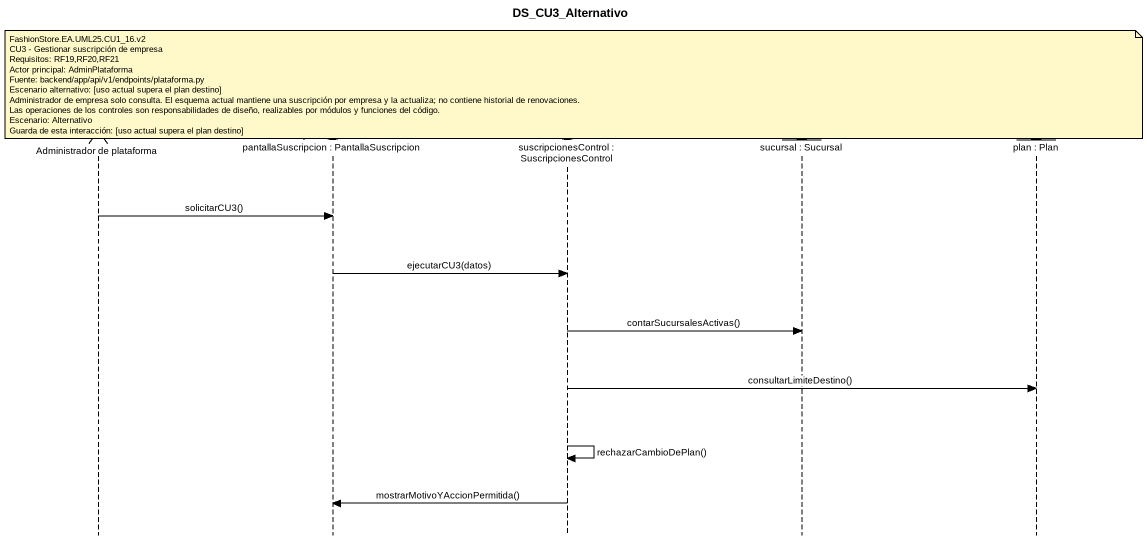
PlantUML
@startuml
title DS_CU3_Alternativo
hide footbox
actor "Administrador de plataforma" as Administrador_de_plataforma
boundary "pantallaSuscripcion : PantallaSuscripcion" as pantallaSuscripcion #F5FFE1
control "suscripcionesControl : SuscripcionesControl" as suscripcionesControl #E4FFF0
entity "sucursal : Sucursal" as sucursal #E8F4FB
entity "plan : Plan" as plan #E8F4FB

note over suscripcionesControl
  FashionStore.EA.UML25.CU1_16.v2
  CU3 - Gestionar suscripción de empresa
  Requisitos: RF19,RF20,RF21
  Actor principal: AdminPlataforma
  Fuente: backend/app/api/v1/endpoints/plataforma.py
  Escenario alternativo: [uso actual supera el plan destino]
  Administrador de empresa solo consulta. El esquema actual mantiene una suscripción por empresa y la actualiza; no contiene historial de renovaciones.
  Las operaciones de los controles son responsabilidades de diseño, realizables por módulos y funciones del código.
  Escenario: Alternativo
  Guarda de esta interacción: [uso actual supera el plan destino]
end note
Administrador_de_plataforma -> pantallaSuscripcion : solicitarCU3()
pantallaSuscripcion -> suscripcionesControl : ejecutarCU3(datos)
suscripcionesControl -> sucursal : contarSucursalesActivas()
suscripcionesControl -> plan : consultarLimiteDestino()
suscripcionesControl -> suscripcionesControl : rechazarCambioDePlan()
suscripcionesControl -> pantallaSuscripcion : mostrarMotivoYAccionPermitida()
@enduml
